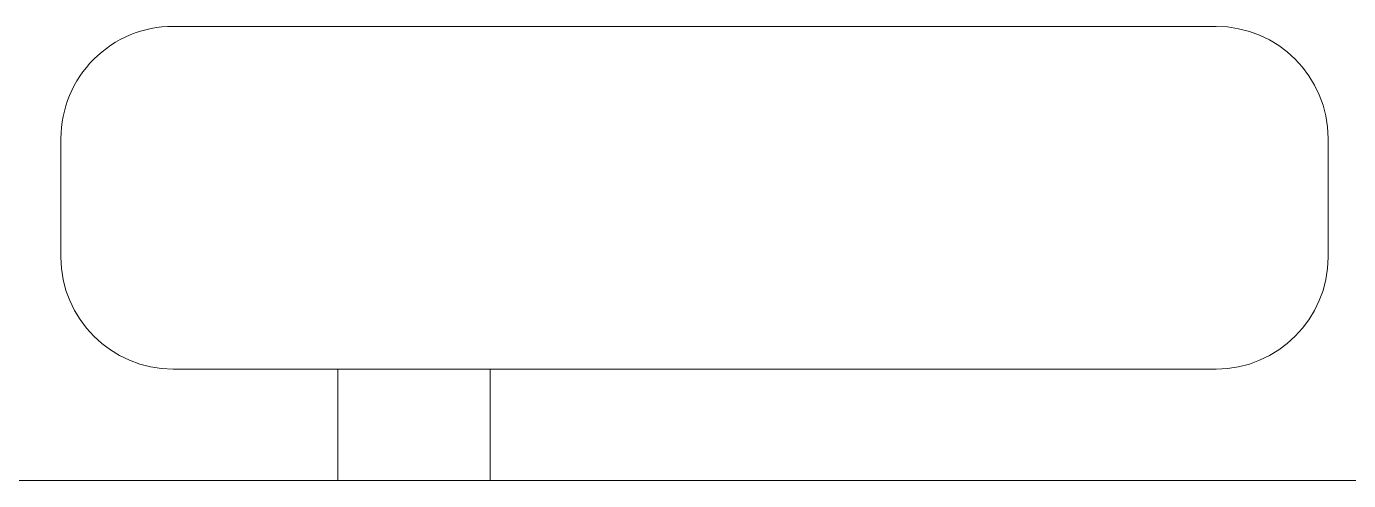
# Model space of a CAD drawing. Header units: metres. Extents: x 75097 to 220762, y -1557923 to -1361206.
# Drawn here: x 114167.5 to 114398.9, y -1445569.6 to -1445490 of the extents above; entities that cross this region are included whole.
import ezdxf

# ---------------------------------------------------------------- set-up
doc = ezdxf.new("R2010")
doc.units = ezdxf.units.M
doc.layers.get('0').update_dxf_attribs({"lineweight": 0})
doc.layers.add('A-100 - Copy$0$Medical Equipment and Furniture', color=8, linetype='Continuous', lineweight=0)
doc.layers.add('A-100 - Copy$0$NEW', color=8, linetype='Continuous', lineweight=5)

# ---------------------------------------------------------------- blocks, each defined once
blk = doc.blocks.new('*X81')
for p, q in [((5, 3), (5, 3)), ((5, 3), (5, 3)), ((5, 3), (5, 3)), ((5, 3), (5, 3)), ((5, 3), (5, 3)), ((5, 3), (5, 3)), ((5, 3), (5, 3)), ((5, 3), (5, 3)), ((5, 3), (5, 3)), ((5, 3), (5, 3)), ((5, 3), (5, 3)), ((5, 3), (5, 3)), ((5, 3), (5, 3)), ((5, 3), (5, 3)), ((5, 3), (5, 3)), ((5, 3), (5, 3)), ((5, 3), (5, 3)), ((5, 3), (5, 3)), ((5, 3), (5, 3)), ((5, 3), (5, 3)), ((5, 3), (5, 3)), ((5, 3), (5, 3)), ((5, 3), (5, 3)), ((5, 3), (5, 3)), ((5, 3), (5, 3)), ((5, 3), (5, 3)), ((5, 3), (5, 3)), ((5, 3), (5, 3)), ((5, 3), (5, 3)), ((5, 3), (5, 3)), ((5, 3), (5, 3)), ((5, 3), (5, 3)), ((5, 3), (5, 3)), ((5, 3), (5, 3)), ((5, 3), (5, 3)), ((5, 3), (5, 3)), ((5, 3), (5, 3)), ((5, 3), (5, 3)), ((5, 3), (5, 3)), ((5, 3), (5, 3)), ((5, 3), (5, 3)), ((5, 3), (5, 3)), ((5, 3), (5, 3)), ((5, 3), (5, 3)), ((5, 3), (5, 3)), ((5, 3), (5, 3)), ((5, 3), (5, 3)), ((5, 3), (5, 3)), ((5, 3), (5, 3)), ((5, 3), (5, 3)), ((5, 3), (5, 3)), ((5, 3), (5, 3)), ((5, 3), (5, 3)), ((5, 3), (5, 3)), ((5, 3), (5, 3)), ((5, 3), (5, 3)), ((5, 3), (5, 3)), ((5, 3), (5, 3)), ((5, 3), (5, 3)), ((5, 3), (5, 3)), ((5, 3), (5, 3)), ((5, 3), (5, 3)), ((5, 3), (5, 3)), ((5, 3), (5, 3)), ((5, 3), (5, 3)), ((5, 3), (5, 3)), ((6, 3), (5, 3)), ((5, 3), (5, 3)), ((6, 3), (5, 3)), ((5, 3), (5, 3)), ((6, 3), (5, 3)), ((5, 3), (5, 3)), ((6, 3), (5, 3)), ((5, 3), (5, 3)), ((5, 3), (5, 3)), ((5, 3), (5, 3)), ((5, 3), (5, 3)), ((5, 3), (5, 3)), ((5, 3), (5, 3)), ((5, 3), (5, 3)), ((5, 3), (5, 3)), ((5, 3), (5, 3)), ((5, 3), (5, 3)), ((5, 3), (5, 3)), ((5, 3), (5, 3)), ((5, 3), (5, 3)), ((5, 3), (5, 3)), ((5, 3), (5, 3)), ((5, 3), (5, 3)), ((5, 3), (5, 3)), ((5, 3), (5, 3)), ((5, 3), (5, 3)), ((5, 3), (5, 3)), ((5, 3), (5, 3)), ((5, 3), (5, 3)), ((5, 3), (5, 3)), ((6, 3), (6, 3)), ((6, 3), (6, 3)), ((6, 3), (6, 3)), ((6, 3), (6, 3)), ((6, 3), (6, 3)), ((6, 3), (6, 3)), ((6, 3), (6, 3)), ((6, 3), (6, 3)), ((6, 3), (6, 3)), ((6, 3), (6, 3)), ((6, 3), (6, 3)), ((6, 3), (6, 3)), ((6, 3), (6, 3)), ((6, 3), (6, 3)), ((6, 3), (6, 3)), ((6, 3), (6, 3)), ((6, 3), (6, 3)), ((6, 3), (6, 3)), ((6, 3), (6, 3)), ((6, 3), (6, 3)), ((6, 3), (6, 3)), ((6, 3), (6, 3)), ((6, 3), (6, 3)), ((6, 3), (6, 3)), ((6, 3), (6, 3)), ((6, 3), (6, 3)), ((6, 3), (6, 3)), ((6, 3), (6, 3)), ((6, 3), (6, 3)), ((6, 3), (6, 3)), ((6, 3), (6, 3)), ((6, 3), (6, 3)), ((6, 3), (6, 3)), ((6, 3), (6, 3)), ((6, 3), (6, 3)), ((6, 3), (6, 3)), ((6, 3), (6, 3)), ((6, 3), (6, 3)), ((6, 3), (6, 3)), ((6, 3), (6, 3)), ((6, 3), (6, 3)), ((6, 3), (6, 3)), ((6, 3), (6, 3)), ((6, 3), (6, 3)), ((6, 3), (6, 3)), ((6, 3), (6, 3)), ((6, 3), (6, 3)), ((6, 3), (6, 3)), ((6, 3), (6, 3)), ((6, 3), (6, 3)), ((6, 3), (6, 3)), ((6, 3), (6, 3)), ((6, 3), (6, 3)), ((6, 3), (6, 3)), ((6, 3), (6, 3)), ((6, 3), (6, 3)), ((6, 3), (6, 3)), ((6, 3), (6, 3)), ((6, 3), (6, 3)), ((6, 3), (6, 3)), ((6, 3), (6, 3)), ((6, 3), (6, 3)), ((6, 3), (6, 3)), ((6, 3), (6, 3)), ((6, 3), (6, 3)), ((6, 3), (6, 3)), ((6, 3), (6, 3)), ((6, 3), (6, 3)), ((6, 3), (6, 3)), ((6, 3), (6, 3)), ((6, 3), (6, 3)), ((6, 3), (6, 3)), ((6, 3), (6, 3)), ((6, 3), (6, 3)), ((6, 3), (6, 3)), ((6, 3), (6, 3)), ((6, 3), (6, 3)), ((6, 3), (6, 3)), ((6, 3), (6, 3)), ((6, 3), (6, 3)), ((6, 3), (6, 3)), ((6, 3), (6, 3)), ((6, 3), (6, 3)), ((6, 3), (6, 3)), ((6, 3), (6, 3)), ((6, 3), (6, 3)), ((6, 3), (6, 3)), ((6, 3), (6, 3)), ((6, 3), (6, 3)), ((6, 3), (6, 3)), ((6, 3), (6, 3)), ((6, 3), (6, 3)), ((6, 3), (6, 3)), ((6, 3), (6, 3)), ((6, 3), (6, 3)), ((6, 3), (6, 3)), ((6, 3), (6, 3)), ((6, 3), (6, 3)), ((6, 3), (6, 3)), ((6, 3), (6, 3)), ((6, 3), (6, 3)), ((6, 3), (6, 3)), ((6, 3), (6, 3)), ((6, 3), (6, 3)), ((6, 3), (6, 3)), ((6, 3), (6, 3)), ((6, 3), (6, 3)), ((6, 3), (6, 3)), ((6, 3), (6, 3)), ((6, 3), (6, 3)), ((6, 3), (6, 3)), ((6, 3), (6, 3)), ((6, 3), (6, 3)), ((6, 3), (6, 3)), ((6, 3), (6, 3)), ((6, 3), (6, 3)), ((6, 3), (6, 3)), ((6, 3), (6, 3)), ((6, 3), (6, 3)), ((6, 3), (6, 3)), ((6, 3), (6, 3)), ((6, 3), (6, 3)), ((6, 3), (6, 3)), ((6, 3), (6, 3)), ((6, 3), (6, 3)), ((6, 3), (6, 3)), ((6, 3), (6, 3)), ((6, 3), (6, 3)), ((6, 3), (6, 3)), ((6, 3), (6, 3)), ((6, 3), (6, 3)), ((6, 3), (6, 3)), ((6, 3), (6, 3)), ((6, 3), (6, 3)), ((6, 3), (6, 3)), ((6, 3), (6, 3)), ((6, 3), (6, 3)), ((6, 3), (6, 3)), ((6, 3), (6, 3)), ((6, 3), (6, 3)), ((6, 3), (6, 3)), ((6, 3), (6, 3)), ((6, 3), (6, 3)), ((6, 3), (6, 3)), ((6, 3), (6, 3)), ((6, 3), (6, 3)), ((6, 3), (6, 3)), ((6, 3), (6, 3)), ((6, 3), (6, 3)), ((6, 3), (6, 3)), ((6, 3), (6, 3)), ((6, 3), (6, 3)), ((6, 3), (6, 3)), ((6, 3), (6, 3)), ((6, 3), (6, 3)), ((6, 3), (6, 3)), ((6, 3), (6, 3)), ((6, 3), (6, 3)), ((6, 3), (6, 3)), ((6, 3), (6, 3)), ((6, 3), (6, 3)), ((6, 3), (6, 3)), ((6, 3), (6, 3)), ((6, 3), (6, 3)), ((6, 3), (6, 3)), ((6, 3), (6, 3)), ((6, 3), (6, 3)), ((6, 3), (6, 3)), ((6, 3), (6, 3)), ((6, 3), (6, 3)), ((6, 3), (6, 3)), ((6, 3), (6, 3)), ((6, 3), (6, 3)), ((6, 3), (6, 3)), ((6, 3), (6, 3)), ((6, 3), (6, 3)), ((6, 3), (6, 3)), ((6, 3), (6, 3)), ((6, 3), (6, 3)), ((6, 3), (6, 3)), ((6, 3), (6, 3)), ((6, 3), (6, 3)), ((6, 3), (6, 3)), ((6, 3), (6, 3)), ((6, 3), (6, 3)), ((6, 3), (6, 3)), ((6, 3), (6, 3)), ((6, 3), (6, 3)), ((6, 3), (6, 3)), ((6, 3), (6, 3)), ((6, 3), (6, 3)), ((6, 3), (6, 3)), ((6, 3), (6, 3)), ((6, 3), (6, 3)), ((6, 3), (6, 3)), ((6, 3), (6, 3)), ((6, 3), (6, 3)), ((6, 3), (6, 3)), ((6, 3), (6, 3)), ((6, 3), (6, 3)), ((6, 3), (6, 3)), ((6, 3), (6, 3)), ((6, 3), (6, 3)), ((6, 3), (6, 3)), ((6, 3), (5, 3)), ((6, 3), (5, 3)), ((6, 3), (5, 3)), ((6, 3), (5, 3)), ((6, 3), (5, 3)), ((6, 3), (6, 3)), ((6, 3), (6, 3)), ((6, 3), (6, 3)), ((6, 3), (6, 3)), ((6, 3), (6, 3)), ((6, 3), (6, 3)), ((6, 3), (6, 3)), ((6, 3), (6, 3)), ((6, 3), (6, 3)), ((6, 3), (6, 3)), ((6, 3), (6, 3)), ((6, 3), (6, 3)), ((6, 3), (6, 3)), ((6, 3), (6, 3)), ((6, 3), (6, 3)), ((6, 3), (6, 3)), ((6, 3), (6, 3)), ((6, 3), (6, 3)), ((6, 3), (6, 3)), ((6, 3), (6, 3)), ((6, 3), (6, 3)), ((6, 3), (6, 3)), ((6, 3), (6, 3)), ((6, 3), (6, 3)), ((6, 3), (6, 3)), ((6, 3), (6, 3)), ((6, 3), (6, 3)), ((6, 3), (6, 3)), ((6, 3), (6, 3)), ((6, 3), (6, 3)), ((6, 3), (6, 3)), ((6, 3), (6, 3)), ((6, 3), (6, 3)), ((6, 3), (6, 3)), ((6, 3), (6, 3)), ((6, 3), (6, 3)), ((6, 3), (6, 3)), ((6, 3), (6, 3)), ((6, 3), (6, 3)), ((6, 3), (6, 3)), ((6, 3), (6, 3)), ((6, 3), (6, 3)), ((6, 3), (6, 3)), ((6, 3), (6, 3)), ((6, 3), (6, 3)), ((6, 3), (6, 3)), ((6, 3), (6, 3)), ((6, 3), (6, 3)), ((6, 3), (6, 3)), ((6, 3), (6, 3)), ((6, 3), (6, 3)), ((6, 3), (6, 3)), ((6, 3), (6, 3)), ((6, 3), (6, 3)), ((6, 3), (6, 3)), ((6, 3), (6, 3)), ((6, 3), (6, 3)), ((6, 3), (6, 3)), ((6, 3), (6, 3)), ((6, 3), (6, 3)), ((6, 3), (6, 3)), ((6, 3), (6, 3)), ((6, 3), (6, 3)), ((6, 3), (6, 3)), ((6, 3), (6, 3)), ((6, 3), (6, 3)), ((6, 3), (6, 3)), ((6, 3), (6, 3)), ((6, 3), (6, 3)), ((6, 3), (6, 3)), ((6, 3), (6, 3)), ((6, 3), (6, 3)), ((6, 3), (6, 3)), ((6, 3), (6, 3)), ((6, 3), (6, 3)), ((6, 3), (6, 3)), ((6, 3), (6, 3)), ((6, 3), (6, 3)), ((6, 3), (6, 3)), ((6, 3), (6, 3)), ((6, 3), (6, 3)), ((6, 3), (6, 3)), ((6, 3), (6, 3)), ((6, 3), (6, 3)), ((6, 3), (6, 3)), ((6, 3), (6, 3)), ((6, 3), (6, 3)), ((6, 3), (6, 3)), ((6, 3), (6, 3)), ((6, 3), (6, 3)), ((6, 3), (6, 3)), ((6, 3), (6, 3)), ((6, 3), (6, 3)), ((6, 3), (6, 3)), ((6, 3), (6, 3)), ((6, 3), (6, 3)), ((6, 3), (6, 3)), ((6, 3), (6, 3)), ((6, 3), (6, 3)), ((6, 3), (6, 3)), ((6, 3), (6, 3)), ((6, 3), (6, 3)), ((6, 3), (6, 3)), ((6, 3), (6, 3)), ((6, 3), (6, 3)), ((6, 3), (6, 3)), ((6, 3), (6, 3)), ((6, 3), (6, 3)), ((6, 3), (6, 3)), ((6, 3), (6, 3)), ((6, 3), (6, 3)), ((6, 3), (6, 3)), ((6, 3), (6, 3)), ((6, 3), (6, 3)), ((6, 3), (6, 3)), ((6, 3), (6, 3)), ((6, 3), (6, 3)), ((6, 3), (6, 3)), ((6, 3), (6, 3)), ((6, 3), (6, 3)), ((6, 3), (6, 3)), ((6, 3), (6, 3)), ((6, 3), (6, 3)), ((6, 3), (6, 3)), ((6, 3), (6, 3)), ((6, 3), (6, 3)), ((6, 3), (6, 3)), ((6, 3), (6, 3)), ((6, 3), (6, 3)), ((6, 3), (6, 3)), ((6, 3), (6, 3)), ((6, 3), (6, 3)), ((6, 3), (6, 3)), ((6, 3), (6, 3)), ((6, 3), (6, 3)), ((6, 3), (6, 3)), ((6, 3), (6, 3)), ((6, 3), (6, 3)), ((6, 3), (6, 3)), ((6, 3), (6, 3)), ((6, 3), (6, 3)), ((6, 3), (6, 3)), ((6, 3), (6, 3)), ((6, 3), (6, 3)), ((6, 3), (6, 3)), ((6, 3), (6, 3)), ((6, 3), (6, 3)), ((6, 3), (6, 3)), ((6, 3), (6, 3)), ((6, 3), (6, 3)), ((6, 3), (6, 3)), ((6, 3), (6, 3)), ((6, 3), (6, 3)), ((6, 3), (6, 3)), ((6, 3), (6, 3)), ((6, 3), (6, 3)), ((6, 3), (6, 3)), ((6, 3), (6, 3)), ((6, 3), (6, 3)), ((6, 3), (6, 3)), ((6, 3), (6, 3)), ((6, 3), (6, 3)), ((6, 3), (6, 3)), ((6, 3), (6, 3)), ((6, 3), (6, 3)), ((6, 3), (6, 3)), ((6, 3), (6, 3)), ((6, 3), (6, 3)), ((6, 3), (6, 3)), ((6, 3), (6, 3)), ((6, 3), (6, 3)), ((6, 3), (6, 3)), ((6, 3), (6, 3)), ((6, 3), (6, 3)), ((6, 3), (6, 3)), ((6, 3), (6, 3)), ((6, 3), (6, 3)), ((6, 3), (6, 3)), ((6, 3), (6, 3)), ((6, 3), (6, 3)), ((6, 3), (6, 3)), ((6, 3), (6, 3)), ((6, 3), (6, 3)), ((6, 3), (6, 3)), ((6, 3), (6, 3)), ((6, 3), (6, 3)), ((6, 3), (6, 3)), ((6, 3), (6, 3)), ((6, 3), (6, 3)), ((6, 3), (6, 3)), ((6, 3), (6, 3)), ((6, 3), (6, 3)), ((6, 3), (6, 3)), ((6, 3), (6, 3)), ((6, 3), (6, 3)), ((6, 3), (6, 3)), ((6, 3), (6, 3)), ((6, 3), (6, 3)), ((6, 3), (6, 3)), ((6, 3), (6, 3)), ((6, 3), (6, 3)), ((6, 3), (6, 3)), ((6, 3), (6, 3)), ((6, 3), (6, 3)), ((6, 3), (6, 3)), ((6, 3), (6, 3)), ((6, 3), (6, 3)), ((6, 3), (6, 3)), ((6, 3), (6, 3)), ((6, 3), (6, 3)), ((6, 3), (6, 3)), ((6, 3), (6, 3)), ((6, 3), (6, 3)), ((6, 3), (6, 3)), ((6, 3), (6, 3)), ((6, 3), (6, 3)), ((6, 3), (6, 3)), ((6, 3), (6, 3)), ((6, 3), (6, 3)), ((6, 3), (6, 3)), ((6, 3), (6, 3)), ((6, 3), (6, 3)), ((6, 3), (6, 3)), ((6, 3), (6, 3)), ((6, 3), (6, 3)), ((6, 3), (6, 3)), ((6, 3), (6, 3)), ((6, 3), (6, 3)), ((6, 3), (6, 3)), ((6, 3), (6, 3)), ((6, 3), (6, 3)), ((6, 3), (6, 3)), ((6, 3), (6, 3)), ((6, 3), (6, 3)), ((6, 3), (6, 3)), ((6, 3), (6, 3)), ((6, 3), (6, 3)), ((6, 3), (6, 3)), ((6, 3), (6, 3)), ((6, 3), (6, 3)), ((6, 3), (6, 3)), ((6, 3), (6, 3)), ((6, 3), (6, 3)), ((6, 3), (6, 3)), ((6, 3), (6, 3)), ((6, 3), (6, 3)), ((6, 3), (6, 3)), ((6, 3), (6, 3)), ((6, 3), (6, 3)), ((6, 3), (6, 3)), ((6, 3), (6, 3)), ((6, 3), (6, 3)), ((6, 3), (6, 3)), ((6, 3), (6, 3)), ((6, 3), (6, 3)), ((6, 3), (6, 3)), ((6, 3), (6, 3)), ((6, 3), (6, 3)), ((6, 3), (6, 3)), ((6, 3), (6, 3)), ((6, 3), (6, 3)), ((6, 3), (6, 3)), ((6, 3), (6, 3)), ((6, 3), (6, 3)), ((6, 3), (6, 3)), ((6, 3), (6, 3)), ((6, 3), (6, 3)), ((6, 3), (6, 3)), ((6, 3), (6, 3)), ((6, 3), (6, 3)), ((6, 3), (6, 3)), ((6, 3), (6, 3)), ((6, 3), (6, 3)), ((6, 3), (6, 3)), ((6, 3), (6, 3)), ((6, 3), (6, 3)), ((6, 3), (6, 3)), ((6, 3), (6, 3)), ((6, 3), (6, 3)), ((6, 3), (6, 3)), ((6, 3), (6, 3)), ((6, 3), (6, 3)), ((6, 3), (6, 3)), ((6, 3), (6, 3)), ((6, 3), (6, 3)), ((6, 3), (6, 3)), ((6, 3), (6, 3)), ((6, 3), (6, 3)), ((6, 3), (6, 3)), ((6, 3), (6, 3)), ((6, 3), (6, 3)), ((6, 3), (6, 3)), ((6, 3), (6, 3)), ((6, 3), (6, 3)), ((6, 3), (6, 3)), ((6, 3), (6, 3)), ((6, 3), (6, 3)), ((6, 3), (6, 3)), ((6, 3), (6, 3)), ((6, 3), (6, 3)), ((6, 3), (6, 3)), ((6, 3), (6, 3)), ((6, 3), (6, 3)), ((6, 3), (6, 3)), ((6, 3), (6, 3)), ((6, 3), (6, 3)), ((6, 3), (6, 3)), ((6, 3), (6, 3)), ((6, 3), (6, 3)), ((6, 3), (6, 3)), ((6, 3), (6, 3)), ((6, 3), (6, 3)), ((6, 3), (6, 3)), ((6, 3), (6, 3)), ((6, 3), (6, 3)), ((6, 3), (6, 3)), ((6, 3), (6, 3))]:
    blk.add_line(p, q)
blk = doc.blocks.new('*X82')
for p, q in [((13, 1), (13, 1)), ((13, 1), (13, 1)), ((13, 1), (13, 1)), ((13, 1), (13, 1)), ((13, 1), (13, 1)), ((13, 1), (13, 1)), ((13, 1), (13, 1)), ((13, 1), (13, 1)), ((13, 1), (13, 1)), ((13, 1), (13, 1)), ((13, 1), (13, 1)), ((13, 1), (13, 1)), ((13, 1), (13, 1)), ((13, 1), (13, 1)), ((13, 1), (13, 1)), ((13, 1), (14, 1)), ((13, 1), (14, 1)), ((13, 1), (14, 1)), ((13, 1), (13, 1)), ((13, 1), (13, 1)), ((13, 1), (13, 1)), ((13, 1), (13, 1)), ((13, 1), (13, 1)), ((13, 1), (13, 1)), ((13, 1), (13, 1)), ((13, 1), (13, 1)), ((13, 1), (13, 1)), ((13, 1), (13, 1)), ((13, 1), (13, 1)), ((13, 1), (13, 1)), ((13, 1), (13, 1)), ((13, 1), (13, 1)), ((13, 1), (13, 1)), ((13, 1), (13, 1)), ((13, 1), (13, 1)), ((13, 1), (13, 1)), ((13, 1), (13, 1)), ((13, 1), (13, 1)), ((13, 1), (13, 1)), ((13, 1), (13, 1)), ((13, 1), (13, 1)), ((13, 1), (13, 1)), ((13, 1), (13, 1)), ((13, 1), (13, 1)), ((13, 1), (13, 1)), ((13, 1), (13, 1)), ((13, 1), (13, 1)), ((13, 1), (13, 1)), ((13, 1), (13, 1)), ((13, 1), (13, 1)), ((13, 1), (13, 1)), ((13, 1), (13, 1)), ((13, 1), (13, 1)), ((13, 1), (13, 1)), ((13, 1), (13, 1)), ((13, 1), (13, 1)), ((13, 1), (13, 1)), ((13, 1), (13, 1)), ((13, 1), (13, 1)), ((13, 1), (13, 1)), ((13, 1), (13, 1)), ((13, 1), (13, 1)), ((13, 1), (13, 1)), ((13, 1), (13, 1)), ((13, 1), (13, 1)), ((13, 1), (13, 1)), ((13, 1), (13, 1)), ((13, 1), (13, 1)), ((13, 1), (13, 1)), ((13, 1), (13, 1)), ((13, 1), (13, 1)), ((13, 1), (13, 1)), ((13, 1), (13, 1)), ((13, 1), (13, 1)), ((13, 1), (13, 1)), ((13, 1), (13, 1)), ((13, 1), (13, 1)), ((13, 1), (13, 1)), ((13, 1), (13, 1)), ((13, 1), (13, 1)), ((13, 1), (13, 1)), ((13, 1), (13, 1)), ((13, 1), (13, 1)), ((13, 1), (13, 1)), ((13, 1), (13, 1)), ((13, 1), (13, 1)), ((13, 1), (13, 1)), ((13, 1), (13, 1)), ((13, 1), (13, 1)), ((13, 1), (13, 1)), ((13, 1), (13, 1)), ((13, 1), (13, 1)), ((13, 1), (13, 1)), ((13, 1), (13, 1)), ((13, 1), (13, 1)), ((13, 1), (13, 1)), ((13, 1), (13, 1)), ((13, 1), (13, 1)), ((13, 1), (13, 1)), ((13, 1), (13, 1)), ((13, 1), (13, 1)), ((13, 1), (13, 1)), ((13, 1), (13, 1)), ((13, 1), (13, 1)), ((13, 1), (13, 1)), ((13, 1), (13, 1)), ((13, 1), (13, 1)), ((13, 1), (13, 1)), ((13, 1), (13, 1)), ((13, 1), (13, 1)), ((13, 1), (13, 1)), ((13, 1), (13, 1)), ((13, 1), (13, 1)), ((13, 1), (13, 1)), ((13, 1), (13, 1)), ((13, 1), (13, 1)), ((13, 1), (13, 1)), ((13, 1), (13, 1)), ((13, 1), (13, 1)), ((13, 1), (13, 1)), ((13, 1), (13, 1)), ((13, 1), (13, 1)), ((13, 1), (13, 1)), ((13, 1), (14, 1)), ((13, 0), (13, 0)), ((13, 0), (13, 0)), ((13, 0), (13, 0)), ((13, 0), (13, 0)), ((13, 0), (13, 0)), ((13, 0), (13, 0)), ((13, 0), (13, 0)), ((13, 0), (13, 0)), ((13, 0), (13, 0)), ((13, 0), (13, 0)), ((13, 0), (13, 0)), ((13, 0), (13, 0)), ((13, 0), (13, 0)), ((13, 0), (13, 0)), ((13, 0), (13, 0)), ((13, 0), (13, 0)), ((13, 0), (13, 0)), ((13, 0), (13, 0)), ((13, 0), (13, 0)), ((13, 0), (13, 0)), ((13, 0), (13, 0)), ((13, 0), (13, 0)), ((13, 0), (13, 0)), ((13, 0), (13, 0)), ((13, 0), (13, 0)), ((13, 0), (13, 0)), ((13, 0), (13, 0)), ((13, 0), (13, 0)), ((13, 0), (13, 0)), ((13, 0), (13, 0)), ((13, 0), (13, 0)), ((13, 0), (13, 0)), ((13, 0), (13, 0)), ((13, 0), (13, 0)), ((13, 0), (13, 0)), ((13, 0), (13, 0)), ((13, 0), (13, 0)), ((13, 0), (13, 0)), ((13, 0), (13, 0)), ((13, 0), (13, 0)), ((13, 0), (13, 0)), ((13, 0), (13, 0)), ((13, 0), (13, 0)), ((13, 0), (13, 0)), ((13, 0), (13, 0)), ((13, 0), (13, 0)), ((13, 0), (13, 0)), ((13, 0), (13, 0)), ((13, 0), (14, 0)), ((13, 0), (14, 0)), ((13, 0), (13, 0)), ((13, 0), (14, 0)), ((14, 1), (14, 1)), ((14, 1), (14, 1)), ((14, 1), (14, 1)), ((14, 1), (14, 1)), ((14, 1), (14, 1)), ((14, 1), (14, 1)), ((14, 1), (14, 1)), ((14, 1), (14, 1)), ((14, 1), (14, 1)), ((14, 1), (14, 1)), ((14, 1), (14, 1)), ((14, 1), (14, 1)), ((14, 1), (14, 1)), ((14, 1), (14, 1)), ((14, 1), (14, 1)), ((14, 1), (14, 1)), ((14, 1), (14, 1)), ((14, 1), (14, 1)), ((14, 1), (14, 1)), ((14, 1), (14, 1)), ((14, 1), (14, 1)), ((14, 1), (14, 1)), ((14, 1), (14, 1)), ((14, 1), (14, 1)), ((14, 1), (14, 1)), ((14, 1), (14, 1)), ((14, 1), (14, 1)), ((14, 1), (14, 1)), ((14, 1), (14, 1)), ((14, 1), (14, 1)), ((14, 1), (14, 1)), ((14, 1), (14, 1)), ((14, 1), (14, 1)), ((14, 1), (14, 1)), ((14, 1), (14, 1)), ((14, 1), (14, 1)), ((14, 1), (14, 1)), ((14, 1), (14, 1)), ((14, 1), (14, 1)), ((14, 1), (14, 1)), ((14, 1), (14, 1)), ((14, 1), (14, 1)), ((14, 1), (14, 1)), ((14, 1), (14, 1)), ((14, 1), (14, 1)), ((14, 1), (14, 1)), ((14, 1), (14, 1)), ((14, 1), (14, 1)), ((14, 1), (14, 1)), ((14, 1), (14, 1)), ((14, 1), (14, 1)), ((14, 1), (14, 1)), ((14, 1), (14, 1)), ((14, 1), (14, 1)), ((14, 1), (14, 1)), ((14, 1), (14, 1)), ((14, 1), (14, 1)), ((14, 1), (14, 1)), ((14, 1), (14, 1)), ((14, 1), (14, 1)), ((14, 1), (14, 1)), ((14, 1), (14, 1)), ((14, 1), (14, 1)), ((14, 1), (14, 1)), ((14, 1), (14, 1)), ((14, 1), (14, 1)), ((14, 1), (14, 1)), ((14, 1), (14, 1)), ((14, 1), (14, 1)), ((14, 1), (14, 1)), ((14, 1), (14, 1)), ((14, 1), (14, 1)), ((14, 1), (14, 1)), ((14, 1), (14, 1)), ((14, 1), (14, 1)), ((14, 1), (14, 1)), ((14, 1), (14, 1)), ((14, 1), (14, 1)), ((14, 1), (14, 1)), ((14, 1), (14, 1)), ((14, 1), (14, 1)), ((14, 1), (14, 1)), ((14, 1), (14, 1)), ((14, 1), (14, 1)), ((14, 1), (14, 1)), ((14, 1), (14, 1)), ((14, 1), (14, 1)), ((14, 1), (14, 1)), ((14, 1), (14, 1)), ((14, 1), (14, 1)), ((14, 1), (14, 1)), ((14, 1), (14, 1)), ((14, 1), (14, 1)), ((14, 1), (14, 1)), ((14, 0), (14, 0)), ((14, 0), (14, 0)), ((14, 0), (14, 0)), ((14, 0), (14, 0)), ((14, 0), (14, 0)), ((14, 0), (14, 0)), ((14, 0), (14, 0)), ((14, 0), (14, 0)), ((14, 0), (14, 0)), ((14, 0), (14, 0)), ((14, 0), (14, 0)), ((14, 0), (14, 0)), ((14, 0), (14, 0)), ((14, 0), (14, 0)), ((14, 0), (14, 0)), ((14, 0), (14, 0)), ((14, 0), (14, 0)), ((14, 0), (14, 0)), ((14, 0), (14, 0)), ((14, 0), (14, 0)), ((14, 0), (14, 0)), ((14, 0), (14, 0)), ((14, 0), (14, 0)), ((14, 0), (14, 0)), ((14, 0), (14, 0)), ((14, 0), (14, 0)), ((14, 0), (14, 0)), ((14, 0), (14, 0)), ((14, 0), (14, 0)), ((14, 0), (14, 0)), ((14, 0), (14, 0)), ((14, 0), (14, 0)), ((14, 0), (14, 0)), ((14, 0), (14, 0)), ((14, 0), (14, 0)), ((14, 0), (14, 0)), ((14, 0), (14, 0)), ((14, 0), (14, 0)), ((14, 0), (14, 0)), ((14, 0), (14, 0)), ((14, 0), (14, 0)), ((14, 0), (14, 0)), ((14, 0), (14, 0)), ((14, 0), (14, 0)), ((14, 0), (14, 0)), ((14, 0), (14, 0)), ((14, 0), (14, 0)), ((14, 0), (14, 0)), ((13, 0), (13, 0)), ((13, 0), (14, 0)), ((13, 0), (13, 0)), ((13, 0), (14, 0)), ((13, 0), (13, 0)), ((13, 0), (14, 0)), ((13, 0), (13, 0)), ((13, 0), (13, 0)), ((13, 0), (13, 0)), ((13, 0), (13, 0)), ((13, 0), (14, 0)), ((13, 0), (13, 0)), ((13, 0), (14, 0)), ((13, 0), (13, 0)), ((13, 0), (14, 0)), ((13, 0), (13, 0)), ((13, 0), (14, 0)), ((13, 0), (13, 0)), ((13, 0), (14, 0)), ((13, 0), (13, 0)), ((13, 0), (14, 0)), ((13, 0), (13, 0)), ((13, 0), (14, 0)), ((13, 0), (13, 0)), ((13, 0), (13, 0)), ((13, 0), (13, 0)), ((13, 0), (14, 0)), ((13, 0), (13, 0)), ((13, 0), (14, 0)), ((13, 0), (13, 0)), ((13, 0), (14, 0)), ((13, 0), (13, 0)), ((13, 0), (14, 0)), ((13, 0), (13, 0)), ((13, 0), (13, 0)), ((13, 0), (13, 0)), ((13, 0), (13, 0)), ((13, 0), (13, 0)), ((13, 0), (13, 0)), ((13, 0), (13, 0)), ((13, 0), (13, 0)), ((13, 0), (13, 0)), ((13, 0), (13, 0)), ((13, 0), (13, 0)), ((13, 0), (13, 0)), ((13, 0), (13, 0)), ((13, 0), (13, 0)), ((13, 0), (13, 0)), ((13, 0), (13, 0)), ((13, 0), (13, 0)), ((13, 0), (13, 0)), ((13, 0), (13, 0)), ((13, 0), (13, 0)), ((13, 0), (13, 0)), ((13, 0), (13, 0)), ((13, 0), (13, 0)), ((13, 0), (13, 0)), ((13, 0), (13, 0)), ((13, 0), (13, 0)), ((13, 0), (13, 0)), ((13, 0), (13, 0)), ((13, 0), (13, 0)), ((13, 0), (13, 0)), ((13, 0), (13, 0)), ((13, -1), (13, -1)), ((13, -1), (13, -1)), ((13, -1), (13, -1)), ((13, -1), (13, -1)), ((13, -1), (13, -1)), ((13, -1), (14, -1)), ((13, -1), (13, -1)), ((14, 0), (14, 0)), ((14, 0), (14, 0)), ((14, 0), (14, 0)), ((14, 0), (14, 0)), ((14, 0), (14, 0)), ((14, 0), (14, 0)), ((14, 0), (14, 0)), ((14, 0), (14, 0)), ((14, 0), (14, 0)), ((14, 0), (14, 0)), ((14, 0), (14, 0)), ((14, 0), (14, 0)), ((14, 0), (14, 0)), ((14, 0), (14, 0)), ((14, 0), (14, 0)), ((13, 0), (14, 0)), ((14, 0), (14, 0)), ((14, 0), (14, 0)), ((14, 0), (14, 0)), ((14, 0), (14, 0)), ((14, 0), (14, 0)), ((14, 0), (14, 0)), ((14, 0), (14, 0)), ((14, 0), (14, 0)), ((14, 0), (14, 0)), ((14, 0), (14, 0)), ((14, 0), (14, 0)), ((14, 0), (14, 0)), ((14, 0), (14, 0)), ((14, 0), (14, 0)), ((14, 0), (14, 0)), ((14, 0), (14, 0)), ((14, 0), (14, 0)), ((14, 0), (14, 0)), ((14, 0), (14, 0)), ((14, 0), (14, 0)), ((14, 0), (14, 0)), ((14, 0), (14, 0)), ((14, 0), (14, 0)), ((14, 0), (14, 0)), ((14, 0), (14, 0)), ((14, 0), (14, 0)), ((14, 0), (14, 0)), ((14, 0), (14, 0)), ((14, 0), (14, 0)), ((14, 0), (14, 0)), ((14, 0), (14, 0)), ((14, 0), (14, 0)), ((14, 0), (14, 0)), ((14, 0), (14, 0)), ((14, -1), (14, -1)), ((14, -1), (14, -1)), ((14, -1), (14, -1)), ((14, -1), (14, -1)), ((14, -1), (14, -1))]:
    blk.add_line(p, q)
blk = doc.blocks.new('A-100 - Copy$0$GF21018-P')
for p, q in [((0.22049, 0.47563), (0.22049, 0.0675)), ((0.25963, 0.34221), (0.2804, 0.34221)), ((0.24001, 0.32259), (0.24001, 0.14)), ((0.30001, 0.32259), (0.30001, 0.14)), ((0.22049, 0.29372), (0.24001, 0.29372)), ((0.22049, 0.26708), (0.24001, 0.26708)), ((0.25963, 0.12039), (0.2804, 0.12039))]:
    blk.add_line(p, q)
for points in [[(0.24001, 0.29372), (0.24001, 0.29372), (0.24001, 0.29372), (0.24001, 0.29372), (0.24001, 0.29372), (0.24001, 0.29372), (0.24001, 0.29372), (0.24001, 0.29372), (0.24001, 0.29372), (0.24001, 0.29372), (0.24001, 0.29372), (0.24001, 0.29372), (0.24001, 0.29372), (0.24001, 0.29372), (0.24001, 0.29372), (0.24001, 0.29372), (0.24001, 0.29372), (0.24001, 0.29372), (0.24001, 0.29372), (0.24001, 0.29372), (0.24001, 0.29372), (0.24001, 0.29372), (0.24001, 0.29372), (0.24001, 0.29372), (0.24001, 0.29372), (0.24001, 0.29372), (0.24001, 0.29372), (0.24001, 0.29372), (0.24001, 0.29372), (0.24001, 0.29372), (0.24001, 0.29372), (0.24001, 0.29372), (0.24001, 0.29372), (0.24001, 0.29372), (0.24001, 0.29372), (0.24001, 0.29372), (0.24001, 0.29372), (0.24001, 0.29372), (0.24001, 0.29372), (0.24001, 0.29372), (0.24001, 0.29372), (0.24001, 0.29372), (0.24001, 0.29372), (0.24001, 0.29372), (0.24001, 0.29372), (0.24001, 0.29372), (0.24001, 0.29372), (0.24001, 0.29372), (0.24001, 0.29372), (0.24001, 0.29372), (0.24001, 0.29372), (0.24001, 0.29372), (0.24001, 0.29372), (0.24001, 0.29372), (0.24001, 0.29372), (0.24001, 0.29372), (0.24001, 0.29372), (0.24001, 0.29372), (0.24001, 0.29372), (0.24001, 0.29372), (0.24001, 0.29372), (0.24001, 0.29372), (0.24001, 0.29372), (0.24001, 0.29372), (0.24001, 0.29372), (0.24001, 0.29372), (0.24001, 0.29372), (0.24001, 0.29372), (0.24001, 0.29372), (0.24001, 0.29372), (0.24001, 0.29372), (0.24001, 0.29372), (0.24001, 0.29372), (0.24001, 0.29372), (0.24001, 0.29372), (0.24001, 0.29372), (0.24001, 0.29372), (0.24001, 0.29372), (0.24001, 0.29372), (0.24001, 0.29372), (0.24001, 0.29372), (0.24001, 0.29372), (0.24001, 0.29372), (0.24001, 0.29372), (0.24001, 0.29372), (0.24001, 0.29372), (0.24001, 0.29372), (0.24001, 0.29372), (0.24001, 0.29372), (0.24001, 0.29372), (0.24001, 0.29372), (0.24001, 0.29372), (0.24001, 0.29372), (0.24001, 0.29372), (0.24001, 0.29372), (0.24001, 0.29372), (0.24001, 0.29372), (0.24001, 0.29372), (0.24001, 0.29372), (0.24001, 0.29372), (0.24001, 0.29372), (0.24001, 0.29372), (0.24001, 0.29372), (0.24001, 0.29372), (0.24001, 0.29372), (0.24001, 0.29372), (0.24001, 0.29372), (0.24001, 0.29372), (0.24001, 0.29372), (0.24001, 0.29372), (0.24001, 0.29372), (0.24001, 0.29372), (0.24001, 0.29372), (0.24001, 0.29372), (0.24001, 0.29372), (0.24001, 0.29372), (0.24001, 0.29372), (0.24001, 0.29372), (0.24001, 0.29372), (0.24001, 0.29372), (0.24001, 0.29372), (0.24001, 0.29372), (0.24001, 0.29372), (0.24001, 0.29372), (0.24001, 0.29372), (0.24001, 0.29372), (0.24001, 0.29372), (0.24001, 0.29372), (0.24001, 0.29372), (0.24001, 0.29372), (0.24001, 0.29372), (0.24001, 0.29372), (0.24001, 0.29372), (0.24001, 0.29372), (0.24001, 0.29372), (0.24001, 0.29372), (0.24001, 0.29372), (0.24001, 0.29372), (0.24001, 0.29372), (0.24001, 0.29372), (0.24001, 0.29372), (0.24001, 0.29372), (0.24001, 0.29372), (0.24001, 0.29372), (0.24001, 0.29372), (0.24001, 0.29372), (0.24001, 0.29372), (0.24001, 0.29372), (0.24001, 0.29372), (0.24001, 0.29372), (0.24001, 0.29372), (0.24001, 0.29372), (0.24001, 0.29372), (0.24001, 0.29372), (0.24001, 0.29372), (0.24001, 0.29372), (0.24001, 0.29372), (0.24001, 0.29372), (0.24001, 0.29372), (0.24001, 0.29372), (0.24001, 0.29372), (0.24001, 0.29372), (0.24001, 0.29372), (0.24001, 0.29372), (0.24001, 0.29372), (0.24001, 0.29372), (0.24001, 0.29372), (0.24001, 0.29372), (0.24001, 0.29372), (0.24001, 0.29372), (0.24001, 0.29372), (0.24001, 0.29372), (0.24001, 0.29372), (0.24001, 0.29372), (0.24001, 0.29372), (0.24001, 0.29372), (0.24001, 0.29372), (0.24001, 0.29372), (0.24001, 0.29372), (0.24001, 0.29372), (0.24001, 0.29372), (0.24001, 0.29372), (0.24001, 0.29372), (0.24001, 0.29372), (0.24001, 0.29372), (0.24001, 0.29372), (0.24001, 0.29372), (0.24001, 0.29372), (0.24001, 0.29372), (0.24001, 0.29372), (0.24001, 0.29372), (0.24001, 0.29372), (0.24001, 0.29372), (0.24001, 0.29372), (0.24001, 0.29372), (0.24001, 0.29372), (0.24001, 0.29372), (0.24001, 0.29372), (0.24001, 0.29372), (0.24001, 0.29372), (0.24001, 0.29372), (0.24001, 0.29372), (0.24001, 0.29372), (0.24001, 0.29372), (0.24001, 0.29372), (0.24001, 0.29372), (0.24001, 0.29372), (0.24001, 0.29372), (0.24001, 0.29372), (0.24001, 0.29372), (0.24001, 0.29372), (0.24001, 0.29372), (0.24001, 0.29372), (0.24001, 0.29372), (0.24001, 0.29372), (0.24001, 0.29372), (0.24001, 0.29372), (0.24001, 0.29372), (0.24001, 0.29372), (0.24001, 0.29372), (0.24001, 0.29372), (0.24001, 0.29372), (0.24001, 0.29372), (0.24001, 0.29372), (0.24001, 0.29372), (0.24001, 0.29372), (0.24001, 0.29372), (0.24001, 0.29372), (0.24001, 0.29372), (0.24001, 0.29372), (0.24001, 0.29372), (0.24001, 0.29372), (0.24001, 0.29372), (0.24001, 0.29372), (0.24001, 0.29372), (0.24001, 0.29372), (0.24001, 0.29372), (0.24001, 0.29372), (0.24001, 0.29372), (0.24001, 0.29372), (0.24001, 0.29372), (0.24001, 0.29372), (0.24001, 0.29372), (0.24001, 0.29372), (0.24001, 0.29372), (0.24001, 0.29372), (0.24001, 0.29372), (0.24001, 0.29372), (0.24001, 0.29372), (0.24001, 0.29372), (0.24001, 0.29372), (0.24001, 0.29372), (0.24001, 0.29372), (0.24001, 0.29372), (0.24001, 0.29372), (0.24001, 0.29372), (0.24001, 0.29372), (0.24001, 0.29372), (0.24001, 0.29372), (0.24001, 0.29372), (0.24001, 0.29372), (0.24001, 0.29372), (0.24001, 0.29372), (0.24001, 0.29372), (0.24001, 0.29372), (0.24001, 0.29372), (0.24001, 0.29372), (0.24001, 0.29372), (0.24001, 0.29372), (0.24001, 0.29372), (0.24001, 0.29372), (0.24001, 0.29372), (0.24001, 0.29372), (0.24001, 0.29372), (0.24001, 0.29372), (0.24001, 0.29372), (0.24001, 0.29372)], [(0.24001, 0.29372), (0.24001, 0.29372), (0.24001, 0.29372), (0.24001, 0.29372), (0.24001, 0.29372), (0.24001, 0.29372), (0.24001, 0.29372), (0.24001, 0.29372), (0.24001, 0.29372), (0.24001, 0.29372), (0.24001, 0.29372), (0.24001, 0.29372), (0.24001, 0.29372), (0.24001, 0.29372), (0.24001, 0.29372), (0.24001, 0.29372), (0.24001, 0.29372), (0.24001, 0.29372), (0.24001, 0.29372), (0.24001, 0.29372), (0.24001, 0.29372), (0.24001, 0.29372), (0.24001, 0.29372), (0.24001, 0.29372), (0.24001, 0.29372), (0.24001, 0.29372), (0.24001, 0.29372), (0.24001, 0.29372), (0.24001, 0.29372), (0.24001, 0.29372), (0.24001, 0.29372), (0.24001, 0.29372), (0.24001, 0.29372), (0.24001, 0.29372), (0.24001, 0.29372), (0.24001, 0.29372), (0.24001, 0.29372), (0.24001, 0.29372), (0.24001, 0.29372), (0.24001, 0.29372), (0.24001, 0.29372), (0.24001, 0.29372), (0.24001, 0.29372), (0.24001, 0.29372), (0.24001, 0.29372), (0.24001, 0.29372), (0.24001, 0.29372), (0.24001, 0.29372), (0.24001, 0.29372), (0.24001, 0.29372), (0.24001, 0.29372), (0.24001, 0.29372), (0.24001, 0.29372), (0.24001, 0.29372), (0.24001, 0.29372), (0.24001, 0.29372), (0.24001, 0.29372), (0.24001, 0.29372), (0.24001, 0.29372), (0.24001, 0.29372), (0.24001, 0.29372), (0.24001, 0.29372), (0.24001, 0.29372), (0.24001, 0.29372), (0.24001, 0.29372), (0.24001, 0.29372), (0.24001, 0.29372), (0.24001, 0.29372), (0.24001, 0.29372), (0.24001, 0.29372), (0.24001, 0.29372), (0.24001, 0.29372), (0.24001, 0.29372), (0.24001, 0.29372), (0.24001, 0.29372), (0.24001, 0.29372), (0.24001, 0.29372), (0.24001, 0.29372), (0.24001, 0.29372), (0.24001, 0.29372), (0.24001, 0.29372), (0.24001, 0.29372), (0.24001, 0.29372), (0.24001, 0.29372), (0.24001, 0.29372), (0.24001, 0.29372), (0.24001, 0.29372), (0.24001, 0.29372), (0.24001, 0.29372), (0.24001, 0.29372), (0.24001, 0.29372), (0.24001, 0.29372), (0.24001, 0.29372), (0.24001, 0.29372), (0.24001, 0.29372), (0.24001, 0.29372), (0.24001, 0.29372), (0.24001, 0.29372), (0.24001, 0.29372), (0.24001, 0.29372), (0.24001, 0.29372), (0.24001, 0.29372), (0.24001, 0.29372), (0.24001, 0.29372), (0.24001, 0.29372), (0.24001, 0.29372), (0.24001, 0.29372), (0.24001, 0.29372), (0.24001, 0.29372), (0.24001, 0.29372), (0.24001, 0.29372), (0.24001, 0.29372), (0.24001, 0.29372), (0.24001, 0.29372), (0.24001, 0.29372), (0.24001, 0.29372), (0.24001, 0.29372), (0.24001, 0.29372), (0.24001, 0.29372), (0.24001, 0.29372), (0.24001, 0.29372), (0.24001, 0.29372), (0.24001, 0.29372), (0.24001, 0.29372), (0.24001, 0.29372), (0.24001, 0.29372), (0.24001, 0.29372), (0.24001, 0.29372), (0.24001, 0.29372), (0.24001, 0.29372), (0.24001, 0.29372), (0.24001, 0.29372), (0.24001, 0.29372), (0.24001, 0.29372), (0.24001, 0.29372), (0.24001, 0.29372), (0.24001, 0.29372), (0.24001, 0.29372), (0.24001, 0.29372), (0.24001, 0.29372), (0.24001, 0.29372), (0.24001, 0.29372), (0.24001, 0.29372), (0.24001, 0.29372), (0.24001, 0.29372), (0.24001, 0.29372), (0.24001, 0.29372), (0.24001, 0.29372), (0.24001, 0.29372), (0.24001, 0.29372), (0.24001, 0.29372), (0.24001, 0.29372), (0.24001, 0.29372), (0.24001, 0.29372), (0.24001, 0.29372), (0.24001, 0.29372), (0.24001, 0.29372), (0.24001, 0.29372), (0.24001, 0.29372), (0.24001, 0.29372), (0.24001, 0.29372), (0.24001, 0.29372), (0.24001, 0.29372), (0.24001, 0.29372), (0.24001, 0.29372), (0.24001, 0.29372), (0.24001, 0.29372), (0.24001, 0.29372), (0.24001, 0.29372), (0.24001, 0.29372), (0.24001, 0.29372), (0.24001, 0.29372), (0.24001, 0.29372), (0.24001, 0.29372), (0.24001, 0.29372), (0.24001, 0.29372), (0.24001, 0.29372), (0.24001, 0.29372), (0.24001, 0.29372), (0.24001, 0.29372), (0.24001, 0.29372), (0.24001, 0.29372), (0.24001, 0.29372), (0.24001, 0.29372), (0.24001, 0.29372), (0.24001, 0.29372), (0.24001, 0.29372), (0.24001, 0.29372), (0.24001, 0.29372), (0.24001, 0.29372), (0.24001, 0.29372), (0.24001, 0.29372), (0.24001, 0.29372), (0.24001, 0.29372), (0.24001, 0.29372), (0.24001, 0.29372), (0.24001, 0.29372), (0.24001, 0.29372), (0.24001, 0.29372), (0.24001, 0.29372), (0.24001, 0.29372), (0.24001, 0.29372), (0.24001, 0.29372), (0.24001, 0.29372), (0.24001, 0.29372), (0.24001, 0.29372), (0.24001, 0.29372), (0.24001, 0.29372), (0.24001, 0.29372), (0.24001, 0.29372), (0.24001, 0.29372), (0.24001, 0.29372), (0.24001, 0.29372), (0.24001, 0.29372), (0.24001, 0.29372), (0.24001, 0.29372), (0.24001, 0.29372), (0.24001, 0.29372), (0.24001, 0.29372)], [(0.24001, 0.29372), (0.24001, 0.29372), (0.24001, 0.29372), (0.24001, 0.29372), (0.24001, 0.29372), (0.24001, 0.29372), (0.24001, 0.29372), (0.24001, 0.29372), (0.24001, 0.29372), (0.24001, 0.29372), (0.24001, 0.29372), (0.24001, 0.29372), (0.24001, 0.29372), (0.24001, 0.29372), (0.24001, 0.29372), (0.24001, 0.29372), (0.24001, 0.29372), (0.24001, 0.29372), (0.24001, 0.29372), (0.24001, 0.29372), (0.24001, 0.29372), (0.24001, 0.29372), (0.24001, 0.29372), (0.24001, 0.29372), (0.24001, 0.29372), (0.24001, 0.29372), (0.24001, 0.29372), (0.24001, 0.29372), (0.24001, 0.29372), (0.24001, 0.29372), (0.24001, 0.29372), (0.24001, 0.29372), (0.24001, 0.29372), (0.24001, 0.29372), (0.24001, 0.29372), (0.24001, 0.29372), (0.24001, 0.29372), (0.24001, 0.29372), (0.24001, 0.29372), (0.24001, 0.29372), (0.24001, 0.29372), (0.24001, 0.29372), (0.24001, 0.29372), (0.24001, 0.29372), (0.24001, 0.29372), (0.24001, 0.29372), (0.24001, 0.29372), (0.24001, 0.29372), (0.24001, 0.29372), (0.24001, 0.29372), (0.24001, 0.29372), (0.24001, 0.29372), (0.24001, 0.29372), (0.24001, 0.29372), (0.24001, 0.29372), (0.24001, 0.29372), (0.24001, 0.29372), (0.24001, 0.29372), (0.24001, 0.29372), (0.24001, 0.29372), (0.24001, 0.29372), (0.24001, 0.29372), (0.24001, 0.29372), (0.24001, 0.29372), (0.24001, 0.29372), (0.24001, 0.29372), (0.24001, 0.29372), (0.24001, 0.29372), (0.24001, 0.29372), (0.24001, 0.29372), (0.24001, 0.29372), (0.24001, 0.29372), (0.24001, 0.29372), (0.24001, 0.29372), (0.24001, 0.29372), (0.24001, 0.29372), (0.24001, 0.29372), (0.24001, 0.29372), (0.24001, 0.29372), (0.24001, 0.29372), (0.24001, 0.29372), (0.24001, 0.29372), (0.24001, 0.29372), (0.24001, 0.29372), (0.24001, 0.29372), (0.24001, 0.29372), (0.24001, 0.29372), (0.24001, 0.29372), (0.24001, 0.29372), (0.24001, 0.29372), (0.24001, 0.29372), (0.24001, 0.29372), (0.24001, 0.29372), (0.24001, 0.29372), (0.24001, 0.29372), (0.24001, 0.29372), (0.24001, 0.29372), (0.24001, 0.29372), (0.24001, 0.29372), (0.24001, 0.29372), (0.24001, 0.29372), (0.24001, 0.29372), (0.24001, 0.29372), (0.24001, 0.29372), (0.24001, 0.29372), (0.24001, 0.29372), (0.24001, 0.29372), (0.24001, 0.29372), (0.24001, 0.29372), (0.24001, 0.29372), (0.24001, 0.29372), (0.24001, 0.29372), (0.24001, 0.29372), (0.24001, 0.29372), (0.24001, 0.29372), (0.24001, 0.29372), (0.24001, 0.29372), (0.24001, 0.29372), (0.24001, 0.29372), (0.24001, 0.29372), (0.24001, 0.29372), (0.24001, 0.29372), (0.24001, 0.29372), (0.24001, 0.29372), (0.24001, 0.29372), (0.24001, 0.29372), (0.24001, 0.29372), (0.24001, 0.29372), (0.24001, 0.29372), (0.24001, 0.29372), (0.24001, 0.29372), (0.24001, 0.29372), (0.24001, 0.29372), (0.24001, 0.29372), (0.24001, 0.29372), (0.24001, 0.29372), (0.24001, 0.29372), (0.24001, 0.29372), (0.24001, 0.29372), (0.24001, 0.29372), (0.24001, 0.29372), (0.24001, 0.29372), (0.24001, 0.29372), (0.24001, 0.29372), (0.24001, 0.29372), (0.24001, 0.29372), (0.24001, 0.29372), (0.24001, 0.29372), (0.24001, 0.29372), (0.24001, 0.29372), (0.24001, 0.29372), (0.24001, 0.29372), (0.24001, 0.29372), (0.24001, 0.29372), (0.24001, 0.29372), (0.24001, 0.29372), (0.24001, 0.29372), (0.24001, 0.29372), (0.24001, 0.29372), (0.24001, 0.29372), (0.24001, 0.29372), (0.24001, 0.29372), (0.24001, 0.29372), (0.24001, 0.29372), (0.24001, 0.29372), (0.24001, 0.29372), (0.24001, 0.29372), (0.24001, 0.29372), (0.24001, 0.29372), (0.24001, 0.29372), (0.24001, 0.29372), (0.24001, 0.29372), (0.24001, 0.29372), (0.24001, 0.29372), (0.24001, 0.29372), (0.24001, 0.29372), (0.24001, 0.29372), (0.24001, 0.29372), (0.24001, 0.29372), (0.24001, 0.29372), (0.24001, 0.29372), (0.24001, 0.29372), (0.24001, 0.29372), (0.24001, 0.29372), (0.24001, 0.29372), (0.24001, 0.29372), (0.24001, 0.29372), (0.24001, 0.29372), (0.24001, 0.29372), (0.24001, 0.29372), (0.24001, 0.29372), (0.24001, 0.29372), (0.24001, 0.29372), (0.24001, 0.29372), (0.24001, 0.29372), (0.24001, 0.29372), (0.24001, 0.29372), (0.24001, 0.29372), (0.24001, 0.29372), (0.24001, 0.29372), (0.24001, 0.29372), (0.24001, 0.29372), (0.24001, 0.29372), (0.24001, 0.29372), (0.24001, 0.29372), (0.24001, 0.29372), (0.24001, 0.29372), (0.24001, 0.29372), (0.24001, 0.29372), (0.24001, 0.29372), (0.24001, 0.29372), (0.24001, 0.29372), (0.24001, 0.29372), (0.24001, 0.29372)]]:
    blk.add_lwpolyline(points, close=True)
for centre, start, end in [((0.25963, 0.32259), 90, 180), ((0.2804, 0.32259), 0, 90), ((0.25963, 0.14), 180, 270), ((0.2804, 0.14), 270, 0)]:
    blk.add_arc(centre, 0.01962, start, end)
at = {"layer": 'A-100 - Copy$0$NEW'}
for points in [[(0.24001, 0.29372), (0.24001, 0.29372), (0.24001, 0.29372), (0.24001, 0.29372), (0.24001, 0.29372), (0.24001, 0.29372), (0.24001, 0.29372), (0.24001, 0.29372)], [(0.24001, 0.29372), (0.24001, 0.29372), (0.24001, 0.29372), (0.24001, 0.29372), (0.24001, 0.29372), (0.24001, 0.29372), (0.24001, 0.29372)], [(0.24001, 0.29372), (0.24001, 0.29372), (0.24001, 0.29372), (0.24001, 0.29372), (0.24001, 0.29372), (0.24001, 0.29372), (0.24001, 0.29372), (0.24001, 0.29372), (0.24001, 0.29372)], [(0.24001, 0.29372), (0.24001, 0.29372), (0.24001, 0.29372), (0.24001, 0.29372), (0.24001, 0.29372), (0.24001, 0.29372), (0.24001, 0.29372), (0.24001, 0.29372), (0.24001, 0.29372), (0.24001, 0.29372)], [(0.24001, 0.29372), (0.24001, 0.29372), (0.24001, 0.29372), (0.24001, 0.29372), (0.24001, 0.29372), (0.24001, 0.29372), (0.24001, 0.29372), (0.24001, 0.29372), (0.24001, 0.29372), (0.24001, 0.29372), (0.24001, 0.29372), (0.24001, 0.29372), (0.24001, 0.29372), (0.24001, 0.29372), (0.24001, 0.29372)], [(0.24001, 0.29372), (0.24001, 0.29372), (0.24001, 0.29372), (0.24001, 0.29372), (0.24001, 0.29372), (0.24001, 0.29372), (0.24001, 0.29372), (0.24001, 0.29372), (0.24001, 0.29372), (0.24001, 0.29372)], [(0.24001, 0.29372), (0.24001, 0.29372), (0.24001, 0.29372), (0.24001, 0.29372), (0.24001, 0.29372), (0.24001, 0.29372), (0.24001, 0.29372), (0.24001, 0.29372), (0.24001, 0.29372), (0.24001, 0.29372)], [(0.24001, 0.29372), (0.24001, 0.29372), (0.24001, 0.29372), (0.24001, 0.29372), (0.24001, 0.29372), (0.24001, 0.29372), (0.24001, 0.29372), (0.24001, 0.29372), (0.24001, 0.29372), (0.24001, 0.29372)], [(0.24001, 0.29372), (0.24001, 0.29372), (0.24001, 0.29372), (0.24001, 0.29372), (0.24001, 0.29372), (0.24001, 0.29372), (0.24001, 0.29372), (0.24001, 0.29372), (0.24001, 0.29372), (0.24001, 0.29372), (0.24001, 0.29372), (0.24001, 0.29372), (0.24001, 0.29372), (0.24001, 0.29372), (0.24001, 0.29372), (0.24001, 0.29372), (0.24001, 0.29372), (0.24001, 0.29372)], [(0.24001, 0.29372), (0.24001, 0.29372), (0.24001, 0.29372), (0.24001, 0.29372), (0.24001, 0.29372), (0.24001, 0.29372), (0.24001, 0.29372), (0.24001, 0.29372), (0.24001, 0.29372), (0.24001, 0.29372), (0.24001, 0.29372), (0.24001, 0.29372)], [(0.24001, 0.29372), (0.24001, 0.29372), (0.24001, 0.29372), (0.24001, 0.29372), (0.24001, 0.29372), (0.24001, 0.29372), (0.24001, 0.29372)], [(0.24001, 0.29372), (0.24001, 0.29372), (0.24001, 0.29372), (0.24001, 0.29372), (0.24001, 0.29372), (0.24001, 0.29372), (0.24001, 0.29372), (0.24001, 0.29372), (0.24001, 0.29372), (0.24001, 0.29372), (0.24001, 0.29372), (0.24001, 0.29372), (0.24001, 0.29372), (0.24001, 0.29372), (0.24001, 0.29372), (0.24001, 0.29372), (0.24001, 0.29372), (0.24001, 0.29372), (0.24001, 0.29372), (0.24001, 0.29372), (0.24001, 0.29372), (0.24001, 0.29372), (0.24001, 0.29372), (0.24001, 0.29372), (0.24001, 0.29372), (0.24001, 0.29372), (0.24001, 0.29372), (0.24001, 0.29372), (0.24001, 0.29372), (0.24001, 0.29372), (0.24001, 0.29372), (0.24001, 0.29372), (0.24001, 0.29372), (0.24001, 0.29372), (0.24001, 0.29372), (0.24001, 0.29372), (0.24001, 0.29372), (0.24001, 0.29372), (0.24001, 0.29372), (0.24001, 0.29372), (0.24001, 0.29372), (0.24001, 0.29372), (0.24001, 0.29372), (0.24001, 0.29372), (0.24001, 0.29372), (0.24001, 0.29372), (0.24001, 0.29372), (0.24001, 0.29372), (0.24001, 0.29372), (0.24001, 0.29372), (0.24001, 0.29372), (0.24001, 0.29372), (0.24001, 0.29372), (0.24001, 0.29372), (0.24001, 0.29372), (0.24001, 0.29372), (0.24001, 0.29372), (0.24001, 0.29372), (0.24001, 0.29372), (0.24001, 0.29372), (0.24001, 0.29372), (0.24001, 0.29372), (0.24001, 0.29372), (0.24001, 0.29372), (0.24001, 0.29372), (0.24001, 0.29372), (0.24001, 0.29372), (0.24001, 0.29372), (0.24001, 0.29372), (0.24001, 0.29372), (0.24001, 0.29372), (0.24001, 0.29372), (0.24001, 0.29372), (0.24001, 0.29372), (0.24001, 0.29372), (0.24001, 0.29372), (0.24001, 0.29372), (0.24001, 0.29372), (0.24001, 0.29372), (0.24001, 0.29372), (0.24001, 0.29372), (0.24001, 0.29372), (0.24001, 0.29372), (0.24001, 0.29372), (0.24001, 0.29372), (0.24001, 0.29372), (0.24001, 0.29372), (0.24001, 0.29372), (0.24001, 0.29372), (0.24001, 0.29372), (0.24001, 0.29372), (0.24001, 0.29372), (0.24001, 0.29372), (0.24001, 0.29372), (0.24001, 0.29372), (0.24001, 0.29372), (0.24001, 0.29372), (0.24001, 0.29372), (0.24001, 0.29372), (0.24001, 0.29372), (0.24001, 0.29372), (0.24001, 0.29372), (0.24001, 0.29372), (0.24001, 0.29372), (0.24001, 0.29372), (0.24001, 0.29372), (0.24001, 0.29372), (0.24001, 0.29372), (0.24001, 0.29372), (0.24001, 0.29372), (0.24001, 0.29372)], [(0.24001, 0.29372), (0.24001, 0.29372), (0.24001, 0.29372), (0.24001, 0.29372), (0.24001, 0.29372), (0.24001, 0.29372), (0.24001, 0.29372), (0.24001, 0.29372), (0.24001, 0.29372), (0.24001, 0.29372), (0.24001, 0.29372), (0.24001, 0.29372), (0.24001, 0.29372), (0.24001, 0.29372), (0.24001, 0.29372), (0.24001, 0.29372), (0.24001, 0.29372)], [(0.24001, 0.29372), (0.24001, 0.29372), (0.24001, 0.29372), (0.24001, 0.29372), (0.24001, 0.29372), (0.24001, 0.29372), (0.24001, 0.29372), (0.24001, 0.29372), (0.24001, 0.29372), (0.24001, 0.29372), (0.24001, 0.29372), (0.24001, 0.29372), (0.24001, 0.29372), (0.24001, 0.29372), (0.24001, 0.29372), (0.24001, 0.29372), (0.24001, 0.29372), (0.24001, 0.29372), (0.24001, 0.29372), (0.24001, 0.29372), (0.24001, 0.29372), (0.24001, 0.29372), (0.24001, 0.29372), (0.24001, 0.29372), (0.24001, 0.29372), (0.24001, 0.29372), (0.24001, 0.29372), (0.24001, 0.29372), (0.24001, 0.29372), (0.24001, 0.29372), (0.24001, 0.29372), (0.24001, 0.29372), (0.24001, 0.29372), (0.24001, 0.29372), (0.24001, 0.29372), (0.24001, 0.29372), (0.24001, 0.29372), (0.24001, 0.29372), (0.24001, 0.29372), (0.24001, 0.29372), (0.24001, 0.29372), (0.24001, 0.29372), (0.24001, 0.29372), (0.24001, 0.29372), (0.24001, 0.29372), (0.24001, 0.29372), (0.24001, 0.29372), (0.24001, 0.29372), (0.24001, 0.29372), (0.24001, 0.29372), (0.24001, 0.29372), (0.24001, 0.29372), (0.24001, 0.29372), (0.24001, 0.29372), (0.24001, 0.29372), (0.24001, 0.29372), (0.24001, 0.29372), (0.24001, 0.29372), (0.24001, 0.29372), (0.24001, 0.29372), (0.24001, 0.29372), (0.24001, 0.29372), (0.24001, 0.29372), (0.24001, 0.29372), (0.24001, 0.29372), (0.24001, 0.29372), (0.24001, 0.29372), (0.24001, 0.29372), (0.24001, 0.29372), (0.24001, 0.29372), (0.24001, 0.29372), (0.24001, 0.29372), (0.24001, 0.29372), (0.24001, 0.29372), (0.24001, 0.29372), (0.24001, 0.29372), (0.24001, 0.29372), (0.24001, 0.29372), (0.24001, 0.29372), (0.24001, 0.29372), (0.24001, 0.29372), (0.24001, 0.29372), (0.24001, 0.29372), (0.24001, 0.29372), (0.24001, 0.29372), (0.24001, 0.29372), (0.24001, 0.29372), (0.24001, 0.29372), (0.24001, 0.29372)], [(0.24001, 0.29372), (0.24001, 0.29372), (0.24001, 0.29372), (0.24001, 0.29372), (0.24001, 0.29372), (0.24001, 0.29372), (0.24001, 0.29372), (0.24001, 0.29372), (0.24001, 0.29372), (0.24001, 0.29372), (0.24001, 0.29372), (0.24001, 0.29372), (0.24001, 0.29372), (0.24001, 0.29372), (0.24001, 0.29372), (0.24001, 0.29372), (0.24001, 0.29372), (0.24001, 0.29372), (0.24001, 0.29372), (0.24001, 0.29372), (0.24001, 0.29372), (0.24001, 0.29372), (0.24001, 0.29372), (0.24001, 0.29372), (0.24001, 0.29372), (0.24001, 0.29372), (0.24001, 0.29372), (0.24001, 0.29372), (0.24001, 0.29372), (0.24001, 0.29372), (0.24001, 0.29372), (0.24001, 0.29372), (0.24001, 0.29372), (0.24001, 0.29372), (0.24001, 0.29372), (0.24001, 0.29372), (0.24001, 0.29372), (0.24001, 0.29372), (0.24001, 0.29372), (0.24001, 0.29372), (0.24001, 0.29372), (0.24001, 0.29372), (0.24001, 0.29372), (0.24001, 0.29372), (0.24001, 0.29372), (0.24001, 0.29372), (0.24001, 0.29372), (0.24001, 0.29372), (0.24001, 0.29372), (0.24001, 0.29372), (0.24001, 0.29372), (0.24001, 0.29372), (0.24001, 0.29372), (0.24001, 0.29372)]]:
    blk.add_lwpolyline(points, dxfattribs=at)
for name, xscale, yscale, zscale in [('*X81', 8.59375e-11, 8.59375e-11, 8.59375e-11), ('*X82', 5.5e-11, 5.5e-11, 5.5e-11)]:
    blk.add_blockref(name, (0.24001, 0.29372), dxfattribs=dict(xscale=xscale, yscale=yscale, zscale=zscale))
blk = doc.blocks.new('A-100 - Copy')
at = {"layer": 'A-100 - Copy$0$Medical Equipment and Furniture', "extrusion": (7.77426e-06, 8.17011e-07, 1), "xscale": 1000.000000000004, "yscale": 1000.000000000004, "zscale": 1000.000000000004, "rotation": 89.99858923532543}
blk.add_blockref('A-100 - Copy$0$GF21018-P', (114515.7, -1445790.06, 2.07), dxfattribs=at)

msp = doc.modelspace()

# ---------------------------------------------------------------- block references
msp.add_blockref('A-100 - Copy', (0, 0))

doc.saveas('drawing.dxf')
